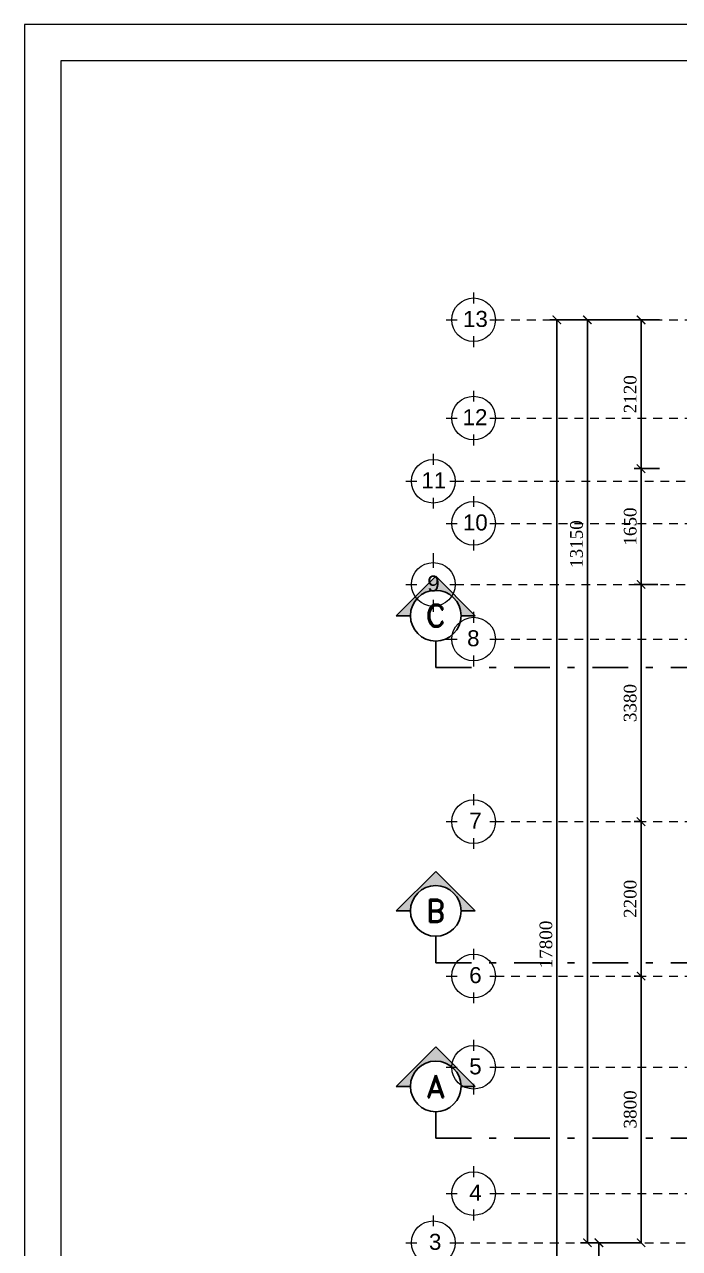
# Model space of a CAD drawing. Header units: millimetres. Extents: x -9564 to 494436, y -140371 to 4257.
# Drawn here: x -28.91 to -19.58, y 113.41 to 130.85 of the extents above; entities that cross this region are included whole.
import ezdxf
from ezdxf.enums import TextEntityAlignment as Align

# ---------------------------------------------------------------- set-up
doc = ezdxf.new("R2010")
doc.units = ezdxf.units.MM
doc.header["$MEASUREMENT"] = 0
for name, pattern in [('DASHDOTX2', [50.8, 25.4, -12.7, 0, -12.7]), ('DASHED2', [0.375, 0.25, -0.125]), ('HIDDEN2', [0.1875, 0.125, -0.0625])]:
    doc.linetypes.add(name, pattern=pattern)
doc.layers.get('DEFPOINTS').update_dxf_attribs({"lineweight": 18})
for name, color, linetype, lineweight in [('09-Arsiran', 8, 'Continuous', 5), ('AS', 8, 'HIDDEN2', 5), ('DIM', 1, 'Continuous', 5), ('LEGEND', 1, 'DASHED2', 50), ('XR-KOP A3_MOZART$0$A-TXTKOP', 3, 'Continuous', 5), ('XR-KOP A3_MOZART$0$KOP-A1$0$A-GRSKOP', 1, 'Continuous', 5)]:
    doc.layers.add(name, color=color, linetype=linetype, lineweight=lineweight)
doc.layers.add('1', color=5, linetype='Continuous')
doc.styles.add('HAND', font='ROMAND.SHX', dxfattribs={"width": 0.8, "height": 250})
doc.styles.add('ROMAND', font='romand.shx', dxfattribs={"width": 0.7})
doc.styles.get("Standard").update_dxf_attribs({"font": 'arial.ttf'})
doc.styles.add('style2', font='times.ttf', dxfattribs={"height": 0.18})
doc.styles.add('XR-KOP A3_MOZART$0$ROMAND', font='romand.shx', dxfattribs={"height": 2, "bigfont": 'bigfont.shx'})
doc.dimstyles.new('ISO-25', dxfattribs={"dimtxt": 0.18, "dimasz": 0.12, "dimexe": 0.1, "dimexo": 0.1, "dimgap": 0.0625, "dimtad": 1, "dimtoh": 1, "dimdec": 0, "dimlfac": 1000, "dimtxsty": 'style2', "dimblk": 'ARCHTICK', "dimcen": 0.15, "dimclrd": 1, "dimclre": 1, "dimclrt": 4, "dimadec": 0, "dimazin": 0, "dimtfac": 1, "dimtdec": 0, "dimtmove": 0, "dimatfit": 3, "dimldrblk": 'OBLIQUE', "dimfxl": 1, "dimarcsym": 0})

# ---------------------------------------------------------------- blocks, each defined once
blk = doc.blocks.new('hsdh')
at = {"layer": 'XR-KOP A3_MOZART$0$KOP-A1$0$A-GRSKOP', "color": 0, "linetype": 'Continuous', "lineweight": 5}
blk.add_lwpolyline([(145480, 82601), (107945, 82601), (107945, 56197), (145480, 56197)], close=True, dxfattribs=at)
at = {"layer": 'XR-KOP A3_MOZART$0$KOP-A1$0$A-GRSKOP', "color": 5, "linetype": 'Continuous', "lineweight": 5}
blk.add_lwpolyline([(145017, 82138), (108409, 82138), (108409, 56660), (145017, 56660)], close=True, dxfattribs=at)
blk = doc.blocks.new('_ArchTick')
at = {"color": 0, "linetype": 'ByBlock', "const_width": 0.15}
blk.add_lwpolyline([(-0.5, -0.5), (0.5, 0.5)], dxfattribs=at)
blk = doc.blocks.new('*D657')
at = {"layer": 'DEFPOINTS', "color": 0, "transparency": 16777216}
for p in [(202.424, 155.722), (202.524, 155.722), (202.503, 151.072)]:
    blk.add_point(p, dxfattribs=at)
at = {"layer": 'DIM', "color": 1, "lineweight": -2, "transparency": 16777216}
for p, q in [((202.424, 155.722), (202.324, 155.722)), ((202.424, 151.072), (202.424, 155.722)), ((202.403, 151.072), (202.324, 151.072))]:
    blk.add_line(p, q, dxfattribs=at)
at = {"layer": 'DIM', "color": 1, "lineweight": -2, "transparency": 16777216, "xscale": 0.12, "yscale": 0.12, "zscale": 0.12}
for p, rotation in [((202.424, 155.722), 90), ((202.424, 151.072), 270)]:
    blk.add_blockref('_ArchTick', p, dxfattribs=dict(at, rotation=rotation))
at = {"layer": 'DIM', "color": 4, "transparency": 16777216, "insert": (202.27, 153.397), "char_height": 0.18, "attachment_point": 5, "rotation": 90, "style": 'style2'}
blk.add_mtext('4650', dxfattribs=at)
blk = doc.blocks.new('_Oblique')
at = {"color": 0, "linetype": 'ByBlock', "lineweight": -2}
blk.add_line((-0.5, -0.5), (0.5, 0.5), dxfattribs=at)
blk = doc.blocks.new('*D658')
at = {"layer": 'DEFPOINTS', "color": 0, "transparency": 16777216}
for p in [(203.024, 159.522), (203.124, 159.522), (203.124, 155.722)]:
    blk.add_point(p, dxfattribs=at)
at = {"layer": 'DIM', "color": 1, "lineweight": -2, "transparency": 16777216}
for p, q in [((203.024, 159.522), (202.924, 159.522)), ((203.024, 155.722), (203.024, 159.522)), ((203.024, 155.722), (202.924, 155.722))]:
    blk.add_line(p, q, dxfattribs=at)
at = {"layer": 'DIM', "color": 1, "lineweight": -2, "transparency": 16777216, "xscale": 0.12, "yscale": 0.12, "zscale": 0.12}
for p, rotation in [((203.024, 159.522), 90), ((203.024, 155.722), 270)]:
    blk.add_blockref('_ArchTick', p, dxfattribs=dict(at, rotation=rotation))
at = {"layer": 'DIM', "color": 4, "transparency": 16777216, "insert": (202.87, 157.622), "char_height": 0.18, "attachment_point": 5, "rotation": 90, "style": 'style2'}
blk.add_mtext('3800', dxfattribs=at)
blk = doc.blocks.new('*D659')
at = {"layer": 'DEFPOINTS', "color": 0, "transparency": 16777216}
for p in [(203.024, 165.102), (203.362, 165.102), (203.124, 161.722)]:
    blk.add_point(p, dxfattribs=at)
at = {"layer": 'DIM', "color": 1, "lineweight": -2, "transparency": 16777216}
for p, q in [((203.262, 165.102), (202.924, 165.102)), ((203.024, 161.722), (203.024, 165.102)), ((203.024, 161.722), (202.924, 161.722))]:
    blk.add_line(p, q, dxfattribs=at)
at = {"layer": 'DIM', "color": 1, "lineweight": -2, "transparency": 16777216, "xscale": 0.12, "yscale": 0.12, "zscale": 0.12}
for p, rotation in [((203.024, 165.102), 90), ((203.024, 161.722), 270)]:
    blk.add_blockref('_ArchTick', p, dxfattribs=dict(at, rotation=rotation))
at = {"layer": 'DIM', "color": 4, "transparency": 16777216, "insert": (202.869, 163.412), "char_height": 0.18, "attachment_point": 5, "rotation": 90, "style": 'style2'}
blk.add_mtext('3380', dxfattribs=at)
blk = doc.blocks.new('*D660')
at = {"layer": 'DEFPOINTS', "color": 0, "transparency": 16777216}
for p in [(203.024, 166.752), (203.389, 166.752), (203.362, 165.102)]:
    blk.add_point(p, dxfattribs=at)
at = {"layer": 'DIM', "color": 1, "lineweight": -2, "transparency": 16777216}
for p, q in [((203.289, 166.752), (202.924, 166.752)), ((203.024, 165.102), (203.024, 166.752)), ((203.262, 165.102), (202.924, 165.102))]:
    blk.add_line(p, q, dxfattribs=at)
at = {"layer": 'DIM', "color": 1, "lineweight": -2, "transparency": 16777216, "xscale": 0.12, "yscale": 0.12, "zscale": 0.12}
for p, rotation in [((203.024, 166.752), 90), ((203.024, 165.102), 270)]:
    blk.add_blockref('_ArchTick', p, dxfattribs=dict(at, rotation=rotation))
at = {"layer": 'DIM', "color": 4, "transparency": 16777216, "insert": (202.87, 165.927), "char_height": 0.18, "attachment_point": 5, "rotation": 90, "style": 'style2'}
blk.add_mtext('1650', dxfattribs=at)
blk = doc.blocks.new('*D661')
at = {"layer": 'DEFPOINTS', "color": 0, "transparency": 16777216}
for p in [(203.024, 168.872), (203.389, 168.872), (203.124, 166.752)]:
    blk.add_point(p, dxfattribs=at)
at = {"layer": 'DIM', "color": 1, "lineweight": -2, "transparency": 16777216}
for p, q in [((203.289, 168.872), (202.924, 168.872)), ((203.024, 166.752), (203.024, 168.872)), ((203.024, 166.752), (202.924, 166.752))]:
    blk.add_line(p, q, dxfattribs=at)
at = {"layer": 'DIM', "color": 1, "lineweight": -2, "transparency": 16777216, "xscale": 0.12, "yscale": 0.12, "zscale": 0.12}
for p, rotation in [((203.024, 168.872), 90), ((203.024, 166.752), 270)]:
    blk.add_blockref('_ArchTick', p, dxfattribs=dict(at, rotation=rotation))
at = {"layer": 'DIM', "color": 4, "transparency": 16777216, "insert": (202.87, 167.812), "char_height": 0.18, "attachment_point": 5, "rotation": 90, "style": 'style2'}
blk.add_mtext('2120', dxfattribs=at)
blk = doc.blocks.new('*D662')
at = {"layer": 'DEFPOINTS', "color": 0, "transparency": 16777216}
for p in [(203.024, 168.872), (202.259, 155.722), (203.024, 155.722)]:
    blk.add_point(p, dxfattribs=at)
at = {"layer": 'DIM', "color": 1, "lineweight": -2, "transparency": 16777216}
for p, q in [((202.924, 168.872), (202.159, 168.872)), ((202.259, 168.872), (202.259, 155.722)), ((202.924, 155.722), (202.159, 155.722))]:
    blk.add_line(p, q, dxfattribs=at)
at = {"layer": 'DIM', "color": 1, "lineweight": -2, "transparency": 16777216, "xscale": 0.12, "yscale": 0.12, "zscale": 0.12}
for p, rotation in [((202.259, 168.872), 90), ((202.259, 155.722), 270)]:
    blk.add_blockref('_ArchTick', p, dxfattribs=dict(at, rotation=rotation))
at = {"layer": 'DIM', "color": 4, "transparency": 16777216, "insert": (202.105, 165.677), "char_height": 0.18, "attachment_point": 5, "rotation": 90, "style": 'style2'}
blk.add_mtext('13150', dxfattribs=at)
blk = doc.blocks.new('*D663')
at = {"layer": 'DEFPOINTS', "color": 0, "transparency": 16777216}
for p in [(201.824, 168.872), (202.424, 168.872), (202.424, 151.072)]:
    blk.add_point(p, dxfattribs=at)
at = {"layer": 'DIM', "color": 1, "lineweight": -2, "transparency": 16777216}
for p, q in [((202.324, 168.872), (201.724, 168.872)), ((201.824, 151.072), (201.824, 168.872)), ((202.324, 151.072), (201.724, 151.072))]:
    blk.add_line(p, q, dxfattribs=at)
at = {"layer": 'DIM', "color": 1, "lineweight": -2, "transparency": 16777216, "xscale": 0.12, "yscale": 0.12, "zscale": 0.12}
for p, rotation in [((201.824, 168.872), 90), ((201.824, 151.072), 270)]:
    blk.add_blockref('_ArchTick', p, dxfattribs=dict(at, rotation=rotation))
at = {"layer": 'DIM', "color": 4, "transparency": 16777216, "insert": (201.669, 159.972), "char_height": 0.18, "attachment_point": 5, "rotation": 90, "style": 'style2'}
blk.add_mtext('17800', dxfattribs=at)
blk = doc.blocks.new('*D640')
at = {"layer": 'DEFPOINTS', "color": 0, "transparency": 16777216}
for p in [(203.124, 161.722), (203.024, 159.522), (203.124, 159.522)]:
    blk.add_point(p, dxfattribs=at)
at = {"layer": 'DIM', "color": 1, "lineweight": -2, "transparency": 16777216}
for p, q in [((203.024, 161.722), (202.924, 161.722)), ((203.024, 161.722), (203.024, 159.522)), ((203.024, 159.522), (202.924, 159.522))]:
    blk.add_line(p, q, dxfattribs=at)
at = {"layer": 'DIM', "color": 1, "lineweight": -2, "transparency": 16777216, "xscale": 0.12, "yscale": 0.12, "zscale": 0.12}
for p, rotation in [((203.024, 161.722), 90), ((203.024, 159.522), 270)]:
    blk.add_blockref('_ArchTick', p, dxfattribs=dict(at, rotation=rotation))
at = {"layer": 'DIM', "color": 4, "transparency": 16777216, "insert": (202.87, 160.622), "char_height": 0.18, "attachment_point": 5, "rotation": 90, "style": 'style2'}
blk.add_mtext('2200', dxfattribs=at)
blk = doc.blocks.new('ARAH-4')
blk.add_hatch(color=8).paths.add_polyline_path([(-4.5, 0), (-7, 0), (0, -7), (7, 0), (4.5, 0, -1)])
at = {"color": 9}
for p, q in [((0, -7), (-7, 0)), ((-4.5, 0), (-7, 0)), ((0, -7), (7, 0)), ((4.5, 0), (7, 0))]:
    blk.add_line(p, q, dxfattribs=at)
blk.add_circle((0, 0), 4.5, dxfattribs=at)
at = {"color": 4, "style": 'ROMAND'}
blk.add_attdef('A', text='', height=4, dxfattribs=at).set_placement((0, 0), align=Align.MIDDLE_CENTER)
blk = doc.blocks.new('pot')
at = {"layer": '1', "linetype": 'DASHDOTX2', "ltscale": 0.02}
for points in [[(200.093, 164.296), (200.093, 163.919), (225.016, 163.919), (225.016, 164.296)], [(200.093, 160.089), (200.093, 159.712), (225.016, 159.712), (225.016, 160.089)], [(200.093, 157.589), (200.093, 157.212), (225.016, 157.212), (225.016, 157.589)]]:
    blk.add_lwpolyline(points, dxfattribs=at)
ref = blk.add_blockref('ARAH-4', (200.093, 164.657), dxfattribs=dict(xscale=0.080219464717514, yscale=0.080219464717514, zscale=0.080219464717514, rotation=180))
ref.add_attrib('A', 'C', dxfattribs={"color": 4, "height": 0.321, "style": 'ROMAND'}).set_placement((200.093, 164.657), align=Align.MIDDLE_CENTER)
ref = blk.add_blockref('ARAH-4', (200.093, 160.45), dxfattribs=dict(xscale=0.080219464717514, yscale=0.080219464717514, zscale=0.080219464717514, rotation=180))
ref.add_attrib('A', 'B', dxfattribs={"color": 4, "height": 0.321, "style": 'ROMAND'}).set_placement((200.093, 160.45), align=Align.MIDDLE_CENTER)
ref = blk.add_blockref('ARAH-4', (200.093, 157.95), dxfattribs=dict(xscale=0.080219464717514, yscale=0.080219464717514, zscale=0.080219464717514, rotation=180))
ref.add_attrib('A', 'A', dxfattribs={"color": 4, "height": 0.321, "style": 'ROMAND'}).set_placement((200.093, 157.95), align=Align.MIDDLE_CENTER)
blk = doc.blocks.new('as1')
at = {"layer": '09-Arsiran'}
for p, q in [((136.702, 169.017), (136.702, 168.862)), ((136.312, 168.628), (136.468, 168.628)), ((136.935, 168.628), (137.091, 168.628)), ((136.702, 168.394), (136.702, 168.239)), ((136.702, 167.617), (136.702, 167.462)), ((136.312, 167.228), (136.468, 167.228)), ((136.935, 167.228), (137.091, 167.228)), ((136.702, 166.994), (136.702, 166.839)), ((136.128, 166.717), (136.128, 166.562)), ((135.739, 166.328), (135.895, 166.328)), ((136.362, 166.328), (136.517, 166.328)), ((136.128, 166.094), (136.128, 165.939)), ((136.702, 166.117), (136.702, 165.962)), ((136.312, 165.728), (136.468, 165.728)), ((136.935, 165.728), (137.091, 165.728)), ((136.702, 165.494), (136.702, 165.339)), ((136.128, 165.302), (136.128, 165.146)), ((136.128, 165.247), (136.128, 165.092)), ((135.739, 164.858), (135.895, 164.858)), ((136.362, 164.858), (136.517, 164.858)), ((136.128, 164.64), (136.128, 164.484)), ((136.128, 164.624), (136.128, 164.469)), ((136.702, 164.467), (136.702, 164.312)), ((136.312, 164.078), (136.468, 164.078)), ((136.935, 164.078), (137.091, 164.078)), ((136.702, 163.844), (136.702, 163.689)), ((136.702, 161.867), (136.702, 161.712)), ((136.312, 161.478), (136.468, 161.478)), ((136.935, 161.478), (137.091, 161.478)), ((136.702, 161.244), (136.702, 161.089)), ((136.702, 159.667), (136.702, 159.512)), ((136.312, 159.278), (136.468, 159.278)), ((136.935, 159.278), (137.091, 159.278)), ((136.702, 159.044), (136.702, 158.889)), ((136.702, 158.367), (136.702, 158.212)), ((136.312, 157.978), (136.468, 157.978)), ((136.935, 157.978), (137.091, 157.978)), ((136.702, 157.744), (136.702, 157.589)), ((136.702, 156.567), (136.702, 156.412)), ((136.312, 156.178), (136.468, 156.178)), ((136.935, 156.178), (137.091, 156.178)), ((136.702, 155.951), (136.702, 155.795)), ((136.128, 155.867), (136.128, 155.712)), ((135.739, 155.478), (135.895, 155.478)), ((136.362, 155.478), (136.517, 155.478))]:
    blk.add_line(p, q, dxfattribs=at)
for centre in [(136.702, 168.628), (136.702, 167.228), (136.128, 166.328), (136.702, 165.728), (136.128, 164.858), (136.702, 164.078), (136.702, 161.478), (136.702, 159.278), (136.702, 157.978), (136.702, 156.178), (136.128, 155.478)]:
    blk.add_circle(centre, 0.311, dxfattribs=at)
at = {"layer": 'AS'}
for p, q in [((137.013, 168.628), (158.579, 168.628)), ((137.013, 167.228), (158.579, 167.228)), ((136.44, 166.328), (158.579, 166.328)), ((137.013, 165.728), (158.579, 165.728)), ((136.44, 164.858), (158.579, 164.858)), ((137.013, 164.078), (158.579, 164.078)), ((137.013, 161.478), (158.579, 161.478)), ((137.013, 159.278), (158.579, 159.278)), ((137.013, 157.978), (158.579, 157.978)), ((137.013, 156.178), (158.579, 156.178)), ((136.44, 155.478), (158.579, 155.478))]:
    blk.add_line(p, q, dxfattribs=at)
at = {"layer": '09-Arsiran', "color": 2, "attachment_point": 1}
for s, insert, char_height in [('13', (136.551, 168.755), 0.2281), ('12', (136.545, 167.355), 0.2281), ('11', (135.958, 166.455), 0.2281), ('10', (136.549, 165.855), 0.2281), ('9', (136.042, 164.985), 0.228), ('8', (136.61, 164.205), 0.228), ('7', (136.64, 161.605), 0.228), ('6', (136.64, 159.405), 0.228), ('5', (136.64, 158.105), 0.228), ('4', (136.64, 156.305), 0.228), ('3', (136.066, 155.605), 0.228)]:
    blk.add_mtext_dynamic_manual_height_columns(s, width=0.05426, gutter_width=1.14, heights=[0], dxfattribs=dict(at, insert=insert, char_height=char_height))
blk = doc.blocks.new('eshes')
at = {"layer": 'DIM'}
for base, p1, p2, picture, middle in [((201.8237, 168.8724), (202.4237, 151.0724), (202.4237, 168.8724), '*D663', (201.6694, 159.9724)), ((203.0237, 168.8724), (203.1237, 166.7524), (203.3894, 168.8724), '*D661', (202.8697, 167.8124)), ((203.0237, 166.7524), (203.3623, 165.1024), (203.3894, 166.7524), '*D660', (202.8697, 165.9274)), ((203.0235, 165.1024), (203.1235, 161.7224), (203.3623, 165.1024), '*D659', (202.8695, 163.4124)), ((203.0237, 159.5224), (203.1235, 161.7224), (203.1237, 159.5224), '*D640', (202.8697, 160.6224)), ((203.0237, 159.5224), (203.1237, 155.7224), (203.1237, 159.5224), '*D658', (202.8697, 157.6224)), ((202.4237, 155.7224), (202.5034, 151.0724), (202.5237, 155.7224), '*D657', (202.2697, 153.3974))]:
    dim = blk.add_linear_dim(base=base, p1=p1, p2=p2, angle=90, dimstyle='ISO-25', dxfattribs=at)
    dim.commit()
    dim.dimension.update_dxf_attribs({"geometry": picture, "text_midpoint": middle})
dim = blk.add_linear_dim(base=(202.2595, 155.7224), p1=(203.0237, 168.8724), p2=(203.0237, 155.7224), angle=90, dimstyle='ISO-25', dxfattribs=at)
dim.commit()
dim.dimension.update_dxf_attribs({"geometry": '*D662', "text_midpoint": (202.2595, 165.6774), "dimtype": 128})
blk = doc.blocks.new('A$C2a879c63')
for name, p in [('pot', (-194.2329, -143.5351)), ('eshes', (-194.2379, -143.5351)), ('as1', (-130.3025, -143.2907))]:
    blk.add_blockref(name, p)
at = {"layer": 'LEGEND', "xscale": 0.00111896417510141, "yscale": 0.00111896417510141, "zscale": 0.00111896417510141}
blk.add_blockref('hsdh', (-120.787, -62.8819), dxfattribs=at)
at = {"color": 4, "style": 'HAND'}
for tag, height, rotation, p in [('DRY.WASHER', 0.054, 0, (11.9366, 24.9122)), ('PATIO', 0.135, 0, (20.9666, 21.5696)), ('GENSET', 0.135, 0, (18.2157, 17.1045)), ('PLANTERBOX', 0.135, 90, (22.169, 13.2959)), ('PLANTERBOX', 0.135, 0, (18.5224, 11.5633)), ('PATIO', 0.135, 0, (400.0395, 10.821)), ('CARPORT', 0.135, 0, (12.157, 9.7744)), ('CARPORT', 0.135, 0, (20.6202, 9.7744))]:
    blk.add_attdef(tag, text='', height=height, rotation=rotation, dxfattribs=at).set_placement(p, align=Align.MIDDLE)
at = {"layer": 'XR-KOP A3_MOZART$0$A-TXTKOP', "style": 'XR-KOP A3_MOZART$0$ROMAND'}
for tag, p in [('1:200', (37.0468, 3.1879)), ('1:100', (79.0468, 3.1879)), ('1:100', (121.0468, 3.1879)), ('1:100', (163.0468, 3.1879)), ('1:100', (205.0468, 3.1879)), ('1:100', (247.0468, 3.1879)), ('1:100', (289.0468, 3.1879)), ('1:100', (331.0468, 3.1879)), ('1:100', (373.0468, 3.1879)), ('1:100', (415.0468, 3.1879)), ('1:100', (457.0468, 3.1879)), ('1:100', (499.0468, 3.1879))]:
    blk.add_attdef(tag, text='', height=0.1296, dxfattribs=at).set_placement(p, align=Align.MIDDLE)

msp = doc.modelspace()

# ---------------------------------------------------------------- block references
msp.add_blockref('A$C2a879c63', (-28.9148, 101.3058))

doc.saveas('drawing.dxf')
